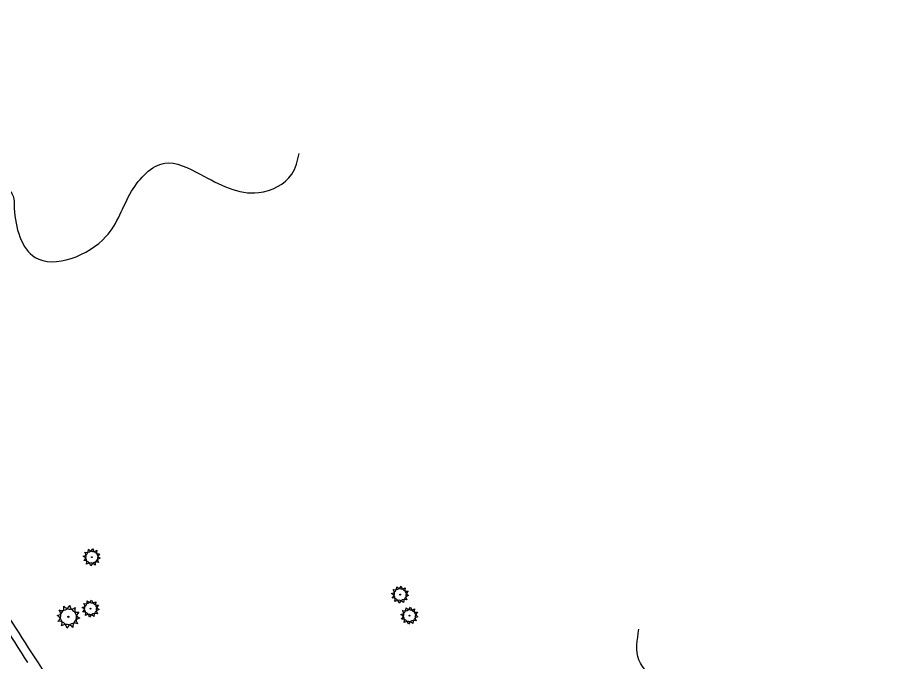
# Model space of a CAD drawing. Extents: x 99089 to 101049, y 99298 to 100905.
# Drawn here: x 100136 to 100957, y 100303 to 100905 of the extents above; entities that cross this region are included whole.
import ezdxf

# ---------------------------------------------------------------- set-up
doc = ezdxf.new("R2010")
doc.units = 0
for name, color, linetype in [('Survey Exist Pavement', 7, 'Continuous'), ('Survey Exist Surface', 7, 'Continuous'), ('Survey Exist Trees', 7, 'Continuous')]:
    doc.layers.add(name, color=color, linetype=linetype)

msp = doc.modelspace()

# ---------------------------------------------------------------- linework, layer by layer
at = {"layer": 'Survey Exist Pavement'}
msp.add_arc((104194.04, 102921.52), 4822.33, 210.79815, 212.89409, dxfattribs=at)
at = {"layer": 'Survey Exist Surface'}
for centre, radius, start, end in [((104194.04, 102921.52), 4814.33, 210.79815, 212.89409), ((101240.25, 101011.06), 1296.55, 212.89409, 217.03072)]:
    msp.add_arc(centre, radius, start, end, dxfattribs=at)
at = {"layer": 'Survey Exist Trees'}
for centre, radius in [((100204.86, 100400.79), 0.375), ((100492.85, 100365.87), 0.375), ((100203.77, 100352.78), 0.375), ((100183.04, 100345.14), 0.5), ((100501.58, 100346.23), 0.375)]:
    msp.add_circle(centre, radius, dxfattribs=at)
for centre, radius, start, end in [((100194.49, 100396.37), 5.9, 340.21132, 65.97623), ((100195.88, 100407.52), 5.9, 280.2067, 5.97162), ((100193.72, 100402.13), 5.9, 310.2067, 35.97162), ((100200.44, 100411.16), 5.9, 250.21132, 335.97623), ((100206.22, 100411.99), 5.9, 220.21132, 305.97623), ((100211.63, 100409.81), 5.9, 190.21133, 275.97624), ((100215.23, 100405.22), 5.9, 160.21133, 245.97624), ((100216.06, 100399.44), 5.91, 130.25111, 215.92721), ((100198.09, 100391.78), 5.9, 10.21132, 95.97623), ((100203.51, 100389.6), 5.9, 40.21133, 125.97624), ((100209.29, 100390.42), 5.9, 70.21133, 155.97624), ((100213.88, 100394.02), 5.91, 100.25111, 185.92721), ((100483.87, 100372.59), 5.9, 280.2067, 5.97162), ((100481.72, 100367.2), 5.9, 310.2067, 35.97162), ((100488.43, 100376.24), 5.9, 250.21132, 335.97623), ((100494.21, 100377.07), 5.9, 220.21132, 305.97623), ((100499.62, 100374.89), 5.9, 190.21133, 275.97624), ((100503.23, 100370.29), 5.9, 160.21133, 245.97624), ((100504.06, 100364.51), 5.91, 130.25111, 215.92721), ((100194.79, 100359.5), 5.9, 280.2067, 5.97162), ((100199.35, 100363.15), 5.9, 250.21132, 335.97623), ((100205.13, 100363.97), 5.9, 220.21132, 305.97623), ((100210.54, 100361.79), 5.9, 190.21133, 275.97624), ((100482.48, 100361.45), 5.9, 340.21132, 65.97623), ((100486.08, 100356.86), 5.9, 10.21132, 95.97623), ((100491.5, 100354.68), 5.9, 40.21133, 125.97624), ((100497.28, 100355.5), 5.9, 70.21133, 155.97624), ((100501.88, 100359.1), 5.91, 100.25111, 185.92721), ((100171.07, 100354.1), 7.87, 280.2067, 5.97162), ((100177.15, 100358.96), 7.87, 250.21132, 335.97623), ((100184.85, 100360.06), 7.87, 220.21132, 305.97623), ((100192.07, 100357.16), 7.87, 190.21133, 275.97624), ((100196.87, 100351.03), 7.87, 160.21133, 245.97624), ((100193.4, 100348.35), 5.9, 340.21132, 65.97623), ((100192.63, 100354.11), 5.9, 310.2067, 35.97162), ((100212.79, 100346), 5.91, 100.25111, 185.92721), ((100214.14, 100357.2), 5.9, 160.21133, 245.97624), ((100214.97, 100351.42), 5.91, 130.25111, 215.92721), ((100492.6, 100352.95), 5.9, 280.2067, 5.97162), ((100497.16, 100356.6), 5.9, 250.21132, 335.97623), ((100502.93, 100357.42), 5.9, 220.21132, 305.97623), ((100508.35, 100355.24), 5.9, 190.21133, 275.97624), ((100511.95, 100350.65), 5.9, 160.21133, 245.97624), ((100169.22, 100339.24), 7.87, 340.21132, 65.97623), ((100168.19, 100346.91), 7.87, 310.2067, 35.97162), ((100195.07, 100336.1), 7.87, 100.25111, 185.92721), ((100197.98, 100343.33), 7.87, 130.25111, 215.92721), ((100197, 100343.76), 5.9, 10.21132, 95.97623), ((100202.42, 100341.58), 5.9, 40.21133, 125.97624), ((100208.19, 100342.4), 5.9, 70.21133, 155.97624), ((100491.21, 100341.81), 5.9, 340.21132, 65.97623), ((100490.44, 100347.56), 5.9, 310.2067, 35.97162), ((100510.6, 100339.45), 5.91, 100.25111, 185.92721), ((100512.78, 100344.87), 5.91, 130.25111, 215.92721), ((100174.02, 100333.12), 7.87, 10.21132, 95.97623), ((100181.24, 100330.21), 7.87, 40.21133, 125.97624), ((100188.94, 100331.31), 7.87, 70.21133, 155.97624), ((100494.81, 100337.21), 5.9, 10.21132, 95.97623), ((100500.22, 100335.03), 5.9, 40.21133, 125.97624), ((100506, 100335.86), 5.9, 70.21133, 155.97624)]:
    msp.add_arc(centre, radius, start, end, dxfattribs=at)
for points in [[(99935.02, 100904.6), (99923.6, 100878.33), (99937.3, 100852.06), (99943.01, 100846.35), (99943.01, 100820.08), (99933.88, 100794.95), (99944.15, 100784.67), (99961.28, 100776.68), (99987.54, 100768.68), (100011.51, 100736.7), (100028.64, 100736.7), (100050.33, 100748.12), (100081.16, 100750.41), (100131.4, 100737.84), (100132.54, 100726.42), (100151.95, 100680.73), (100218.17, 100700.15), (100242.14, 100742.41), (100272.97, 100768.68), (100306.08, 100758.4), (100360.88, 100741.27), (100391.71, 100758.4), (100398.56, 100777.82)], [(100952.57, 99603.58), (100952.57, 99653.42), (100928.92, 99689.74), (100899.37, 99717.62), (100871.5, 99745.5), (100859.68, 99772.53), (100859.68, 99791.11), (100851.24, 99840.11), (100841.1, 99859.54), (100797.2, 99911.07), (100756.66, 99941.48), (100672.22, 99984.56), (100638.45, 100011.59), (100619.87, 100011.59), (100619.87, 99995.54), (100601.29, 99995.54), (100572.58, 99987.09), (100549.78, 99978.65), (100514.32, 99978.65), (100504.19, 100000.61), (100504.19, 100031.02), (100504.19, 100052.98), (100504.19, 100102.82), (100488.14, 100145.91), (100463.66, 100181.38), (100478.48, 100209.01), (100515.02, 100209.01), (100542.42, 100209.01), (100558.8, 100213.74), (100558.8, 100251.27), (100596.08, 100274.11), (100629.19, 100274.11), (100648.6, 100243.28), (100681.71, 100215.86), (100715.96, 100230.71), (100731.95, 100280.97), (100715.96, 100304.95), (100715.96, 100333.51)]]:
    msp.add_spline(points, degree=3, dxfattribs=at)

doc.saveas('drawing.dxf')
